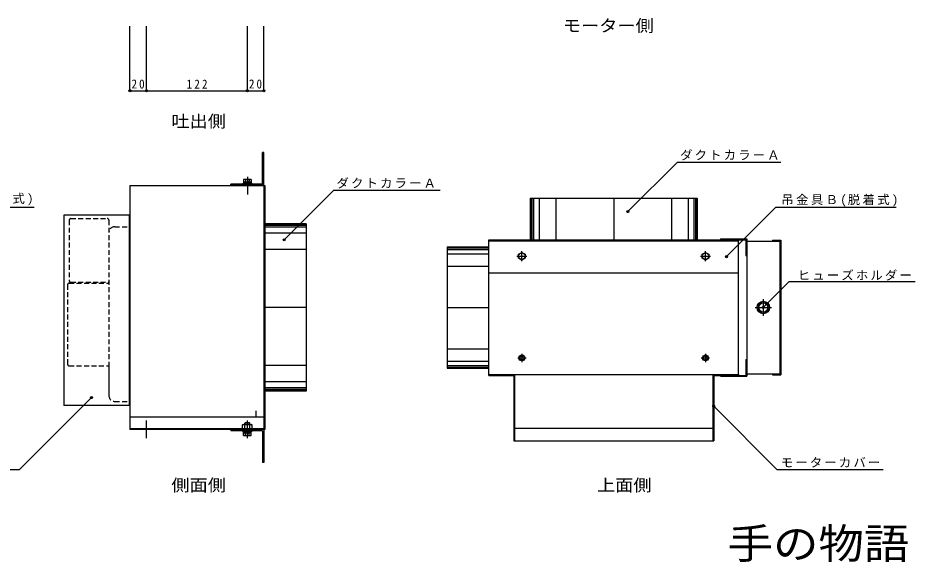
# Model space of a CAD drawing. Units: millimetres at full size, sheet at 1:5. Extents: x -793 to 1010, y -700 to 678.
# Drawn here: x -76 to 1010, y -700 to -43 of the extents above; entities that cross this region are included whole.
import ezdxf
from ezdxf.enums import TextEntityAlignment as Align

# ---------------------------------------------------------------- set-up
doc = ezdxf.new("R2010")
doc.units = ezdxf.units.MM
doc.header["$LTSCALE"] = 5
doc.header["$PDMODE"] = 32
doc.header["$PDSIZE"] = 2.5
doc.linetypes.add('CHAIN1', pattern=[8, 5, -1, 1, -1])
doc.linetypes.add('DASHED1', pattern=[1.8, 1.2, -0.6])
doc.layers.add('0-0', color=7, linetype='Continuous')
doc.styles.add('ＭＳ ゴシック', font='')
doc.styles.get('ＭＳ ゴシック').set_extended_font_data('MS Gothic')

msp = doc.modelspace()

# ---------------------------------------------------------------- linework, layer by layer
at = {"layer": '0-0', "color": 4}
for p, q in [((59.944, -130.506), (59.944, -52.32)), ((79.944, -130.506), (79.944, -52.32)), ((201.944, -130.506), (201.944, -52.32)), ((221.944, -130.506), (221.944, -52.32)), ((59.944, -130.506), (79.944, -130.506)), ((79.944, -130.506), (201.944, -130.506)), ((201.944, -130.506), (221.944, -130.506)), ((662.254, -276.652), (722.077, -216.829)), ((722.077, -216.829), (847.181, -216.829)), ((197.944, -237.669), (197.325, -238.026)), ((197.325, -238.026), (197.325, -241.169)), ((205.944, -237.669), (197.944, -237.669)), ((199.635, -238.026), (199.635, -241.169)), ((204.253, -238.026), (204.253, -241.169)), ((205.944, -237.669), (206.563, -238.026)), ((206.563, -238.026), (206.563, -241.169)), ((196.944, -242.469), (206.944, -242.469)), ((196.944, -243.469), (196.944, -242.469)), ((206.944, -243.469), (196.944, -243.469)), ((206.563, -241.169), (197.325, -241.169)), ((206.544, -241.169), (197.344, -241.169)), ((197.344, -241.169), (197.344, -242.469)), ((206.544, -242.469), (197.344, -242.469)), ((200.694, -241.969), (200.694, -241.969)), ((201.57, -241.169), (201.918, -242.469)), ((201.944, -241.969), (201.944, -241.969)), ((201.97, -241.169), (202.318, -242.469)), ((206.544, -241.169), (206.544, -242.469)), ((206.944, -242.469), (206.944, -243.469)), ((246.564, -310.647), (306.388, -250.824)), ((306.388, -250.824), (435.239, -250.824)), ((857.472, -361.016), (825.907, -392.581)), ((857.472, -361.016), (1009.634, -361.016)), ((13.459, -501.498), (-73.505, -588.462)), ((766.096, -511.93), (842.628, -588.462)), ((196.17, -539.069), (207.717, -539.069)), ((196.944, -541.669), (206.944, -541.669)), ((196.944, -542.669), (196.944, -541.669)), ((197.044, -534.069), (206.844, -534.069)), ((199.485, -531.969), (198.944, -532.51)), ((204.944, -532.51), (198.944, -532.51)), ((198.944, -534.069), (198.944, -532.51)), ((199.057, -539.069), (199.057, -534.573)), ((204.402, -531.969), (199.485, -531.969)), ((199.485, -534.069), (199.485, -531.969)), ((201.944, -531.969), (201.944, -531.968)), ((203.194, -531.969), (203.194, -531.969)), ((204.944, -532.51), (204.402, -531.969)), ((204.402, -534.069), (204.402, -531.969)), ((204.831, -539.069), (204.831, -534.573)), ((204.944, -534.069), (204.944, -532.51)), ((206.944, -541.669), (206.944, -542.669)), ((206.944, -542.669), (196.944, -542.669)), ((197.325, -547.111), (197.325, -543.969)), ((197.325, -543.969), (206.563, -543.969)), ((197.944, -547.469), (197.325, -547.111)), ((197.344, -542.669), (206.544, -542.669)), ((197.344, -543.969), (197.344, -542.669)), ((197.344, -543.969), (206.544, -543.969)), ((197.944, -547.469), (205.944, -547.469)), ((199.635, -547.111), (199.635, -543.969)), ((201.918, -543.969), (201.57, -542.669)), ((201.944, -543.169), (201.944, -543.168)), ((202.318, -543.969), (201.97, -542.669)), ((203.194, -543.169), (203.194, -543.169)), ((204.253, -547.111), (204.253, -543.969)), ((205.944, -547.469), (206.563, -547.111)), ((206.544, -543.969), (206.544, -542.669)), ((206.563, -547.111), (206.563, -543.969)), ((-202.562, -588.462), (-73.505, -588.462)), ((842.628, -588.462), (971.045, -588.462))]:
    msp.add_line(p, q, dxfattribs=at)
at = {"layer": '0-0'}
for p, q in [((220.344, -243.469), (220.344, -205.069)), ((59.944, -245.069), (59.944, -280.069)), ((181.944, -245.069), (181.944, -243.469)), ((220.344, -243.469), (181.944, -243.469)), ((221.944, -245.069), (181.944, -245.069)), ((221.944, -245.069), (221.944, -514.069)), ((544.096, -260.569), (544.096, -310.569)), ((544.596, -260.569), (544.596, -310.569)), ((545.096, -260.569), (545.096, -310.569)), ((546.096, -260.569), (546.096, -310.569)), ((548.096, -260.569), (548.096, -310.569)), ((555.096, -260.569), (555.096, -310.569)), ((575.096, -260.569), (575.096, -310.569)), ((645.096, -260.569), (645.096, -310.569)), ((715.096, -260.569), (715.096, -310.569)), ((735.096, -260.569), (735.096, -310.569)), ((742.096, -260.569), (742.096, -310.569)), ((744.096, -260.569), (744.096, -310.569)), ((745.096, -260.569), (745.096, -310.569)), ((745.596, -260.569), (745.596, -310.569)), ((58.944, -281.069), (58.944, -511.069)), ((59.944, -280.069), (59.944, -540.069)), ((272.944, -291.569), (222.944, -291.569)), ((272.944, -292.069), (222.944, -292.069)), ((272.944, -292.569), (222.944, -292.569)), ((272.944, -293.569), (222.944, -293.569)), ((272.944, -295.569), (222.944, -295.569)), ((272.944, -302.569), (222.944, -302.569)), ((493.596, -312.569), (494.096, -312.569)), ((493.596, -312.569), (493.596, -472.569)), ((494.096, -310.569), (805.096, -310.569)), ((494.096, -473.569), (494.096, -310.569)), ((494.096, -312.169), (796.096, -312.169)), ((774.096, -309.569), (774.096, -310.569)), ((774.096, -309.569), (806.096, -309.569)), ((796.096, -473.569), (796.096, -310.569)), ((806.096, -309.569), (806.096, -475.569)), ((806.096, -312.569), (846.096, -312.569)), ((837.096, -311.069), (837.096, -312.069)), ((837.096, -312.069), (846.096, -312.069)), ((846.096, -312.069), (846.096, -473.069)), ((272.944, -322.569), (222.944, -322.569)), ((443.596, -319.069), (493.596, -319.069)), ((443.596, -319.269), (493.596, -319.269)), ((443.596, -319.569), (493.596, -319.569)), ((443.596, -320.569), (493.596, -320.569)), ((443.596, -322.569), (493.596, -322.569)), ((443.596, -327.569), (493.596, -327.569)), ((530.096, -328.259), (534.096, -325.95)), ((530.096, -332.878), (530.096, -328.259)), ((534.096, -335.187), (530.096, -332.878)), ((538.096, -332.878), (534.096, -335.187)), ((752.096, -328.259), (756.096, -325.95)), ((752.096, -332.878), (752.096, -328.259)), ((756.096, -335.187), (752.096, -332.878)), ((760.096, -332.878), (756.096, -335.187)), ((443.596, -342.569), (493.596, -342.569)), ((494.096, -350.569), (796.096, -350.569)), ((272.944, -392.569), (222.944, -392.569)), ((272.944, -392.569), (222.944, -392.569)), ((443.596, -392.569), (493.596, -392.569)), ((443.596, -442.569), (493.596, -442.569)), ((805.096, -455.569), (806.096, -455.569)), ((805.096, -455.569), (805.096, -474.569)), ((272.944, -462.569), (222.944, -462.569)), ((443.596, -457.569), (493.596, -457.569)), ((443.596, -462.569), (493.596, -462.569)), ((443.596, -464.569), (493.596, -464.569)), ((443.596, -465.569), (493.596, -465.569)), ((443.596, -465.869), (493.596, -465.869)), ((493.596, -472.569), (494.096, -472.569)), ((494.096, -473.569), (494.096, -474.569)), ((494.096, -473.569), (796.096, -473.569)), ((494.096, -474.569), (494.096, -473.569)), ((525.096, -473.569), (525.096, -553.569)), ((765.096, -473.569), (765.096, -553.569)), ((766.096, -474.569), (766.096, -553.569)), ((766.096, -474.569), (805.096, -474.569)), ((796.096, -473.569), (796.096, -474.569)), ((796.096, -474.569), (796.096, -473.569)), ((806.096, -472.569), (846.096, -472.569)), ((837.096, -473.069), (837.096, -474.069)), ((837.096, -473.069), (846.096, -473.069)), ((837.096, -474.069), (847.096, -474.069)), ((272.944, -482.569), (222.944, -482.569)), ((272.944, -489.569), (222.944, -489.569)), ((272.944, -491.569), (222.944, -491.569)), ((272.944, -492.569), (222.944, -492.569)), ((272.944, -493.069), (222.944, -493.069)), ((59.944, -511.069), (-20.056, -511.069)), ((212.444, -524.819), (212.444, -517.319)), ((221.944, -514.069), (221.944, -540.069)), ((221.944, -525.069), (59.944, -525.069)), ((221.944, -539.069), (59.944, -539.069)), ((220.344, -541.669), (181.944, -541.669)), ((220.344, -541.669), (220.344, -580.069)), ((221.944, -540.069), (221.944, -580.069)), ((525.096, -538.569), (765.096, -538.569)), ((524.096, -553.569), (766.096, -553.569)), ((221.944, -580.069), (220.344, -580.069))]:
    msp.add_line(p, q, dxfattribs=at)
at = {"layer": '0-0', "color": 4, "linetype": 'CHAIN1'}
for p, q in [((201.944, -234.669), (201.944, -256.169)), ((534.096, -336.569), (534.096, -324.569)), ((756.096, -336.569), (756.096, -324.569)), ((528.096, -330.569), (540.096, -330.569)), ((750.096, -330.569), (762.096, -330.569)), ((826.096, -382.569), (826.096, -402.569)), ((816.096, -392.569), (836.096, -392.569)), ((529.096, -453.569), (539.096, -453.569)), ((534.096, -448.569), (534.096, -458.569)), ((751.096, -453.569), (761.096, -453.569)), ((756.096, -448.569), (756.096, -458.569)), ((79.944, -550.469), (79.944, -528.969)), ((201.944, -550.469), (201.944, -528.969))]:
    msp.add_line(p, q, dxfattribs=at)
at = {"layer": '0-0', "linetype": 'DASHED1'}
for p, q in [((-13.556, -287.069), (-13.556, -360.069)), ((-13.556, -287.069), (-13.556, -360.069)), ((-11.556, -285.069), (32.444, -285.069)), ((-11.556, -285.069), (32.444, -285.069)), ((34.444, -287.069), (34.444, -499.069)), ((34.444, -287.069), (34.444, -302.069)), ((41.444, -295.069), (59.944, -295.069)), ((41.444, -295.069), (59.944, -295.069)), ((-15.556, -365.069), (-15.556, -461.069)), ((-15.556, -365.069), (-15.556, -461.069)), ((-13.556, -363.069), (34.444, -363.069)), ((-13.556, -363.069), (34.444, -363.069)), ((-11.556, -362.069), (34.444, -362.069)), ((-11.556, -362.069), (34.444, -362.069)), ((34.444, -362.069), (34.444, -363.069)), ((-13.556, -463.069), (34.444, -463.069)), ((-13.556, -463.069), (34.444, -463.069)), ((34.444, -463.069), (34.444, -499.069)), ((41.444, -506.069), (59.944, -506.069)), ((41.444, -506.069), (59.944, -506.069))]:
    msp.add_line(p, q, dxfattribs=at)
at = {"layer": '0-0'}
for points in [[(221.944, -245.069), (221.944, -205.069), (220.344, -205.069)], [(59.944, -245.069), (222.944, -245.069), (222.944, -540.069), (59.944, -540.069)], [(544.096, -260.569), (746.096, -260.569), (746.096, -310.569)], [(59.944, -281.069), (-20.056, -281.069), (-20.056, -511.069)], [(272.944, -291.569), (272.944, -493.569), (222.944, -493.569)], [(805.096, -310.569), (805.096, -329.569), (806.096, -329.569)], [(837.096, -311.069), (847.096, -311.069), (847.096, -474.069)], [(443.596, -319.069), (443.596, -466.069), (493.596, -466.069)], [(534.096, -325.95), (538.096, -328.259), (538.096, -332.878)], [(756.096, -325.95), (760.096, -328.259), (760.096, -332.878)], [(494.096, -474.569), (524.096, -474.569), (524.096, -553.569)], [(774.096, -474.569), (774.096, -475.569), (806.096, -475.569)], [(221.944, -540.069), (181.944, -540.069), (181.944, -541.669)]]:
    msp.add_lwpolyline(points, dxfattribs=at)
at = {"layer": '0-0', "color": 4}
for points in [[(-261.474, -331.112), (-201.651, -271.289), (-56.031, -271.289)], [(781.436, -331.112), (841.26, -271.289), (986.88, -271.289)], [(196.17, -539.069), (196.17, -534.573), (197.044, -534.069)], [(207.717, -539.069), (207.717, -534.573), (206.844, -534.069)]]:
    msp.add_lwpolyline(points, dxfattribs=at)
at = {"layer": '0-0'}
for centre, radius in [((534.096, -330.569), 4), ((756.096, -330.569), 4), ((826.096, -392.569), 7.5), ((826.096, -392.569), 6), ((826.096, -392.569), 5.5), ((534.096, -453.569), 3.5), ((534.096, -453.569), 2.5), ((756.096, -453.569), 3.5), ((756.096, -453.569), 2.5)]:
    msp.add_circle(centre, radius, dxfattribs=at)
at = {"layer": '0-0', "color": 4}
for centre, radius, start, end in [((198.48, -239.713), 2.045, 55.61577, 124.38425), ((201.944, -245.311), 7.643, 72.41205, 107.58797), ((205.408, -239.713), 2.045, 55.61577, 124.38425), ((197.614, -536.682), 2.556, 55.61588, 124.38414), ((201.944, -543.68), 9.553, 72.41211, 107.58791), ((206.274, -536.682), 2.556, 55.61588, 124.38414), ((198.48, -545.424), 2.045, 235.61577, 304.38425), ((201.944, -539.826), 7.643, 252.41205, 287.58797), ((205.408, -545.424), 2.045, 235.61577, 304.38425)]:
    msp.add_arc(centre, radius, start, end, dxfattribs=at)
at = {"layer": '0-0', "linetype": 'DASHED1'}
for centre, radius, start, end in [((-11.556, -287.069), 2, 90, 180), ((-11.556, -287.069), 2, 90, 180), ((32.444, -287.069), 2, 0, 90), ((32.444, -287.069), 2, 0, 90), ((41.444, -302.069), 7, 90, 180), ((41.444, -302.069), 7, 90, 180), ((-13.556, -365.069), 2, 90, 180), ((-13.556, -365.069), 2, 90, 180), ((-11.556, -360.069), 2, 180, 270), ((-11.556, -360.069), 2, 180, 270), ((-13.556, -461.069), 2, 180, 270), ((-13.556, -461.069), 2, 180, 270), ((41.444, -499.069), 7, 180, 270), ((41.444, -499.069), 7, 180, 270)]:
    msp.add_arc(centre, radius, start, end, dxfattribs=at)
at = {"layer": '0-0', "color": 5}
for p in [(59.944, -130.506), (79.944, -130.506), (201.944, -130.506), (221.944, -130.506), (662.254, -276.652), (246.564, -310.647), (781.436, -331.112), (825.907, -392.581), (13.459, -501.498), (766.096, -511.93)]:
    msp.add_point(p, dxfattribs=at)

# ---------------------------------------------------------------- texts
at = {"layer": '0-0', "style": 'ＭＳ ゴシック', "width": 1.1}
for s, height, p in [('モーター側', 14.66, (583.55, -63.651)), ('吐出側', 14.66, (110.052, -179.182)), ('側面側', 14.66, (110.052, -618.999)), ('上面側', 14.66, (624.905, -618.999)), ('手の物語', 36.66, (782.771, -707.263))]:
    msp.add_text(s, height=height, dxfattribs=at).set_placement(p, align=Align.BOTTOM_LEFT)
at = {"layer": '0-0', "char_height": 11, "attachment_point": 7, "style": 'ＭＳ ゴシック'}
for s, insert in [('\\T1.36;\\W0.9;20', (61.819, -128.006)), ('\\T1.38;\\W0.9;122', (128.444, -128.006)), ('\\T1.36;\\W0.9;20', (203.819, -128.006)), ('\\T1.17;ダクトカラーＡ', (725.445, -214.738)), ('\\T1.17;ダクトカラーＡ', (309.756, -248.733)), ('\\T1.19;吊金具Ａ(脱着式)', (-198.283, -269.198)), ('\\T1.19;吊金具Ｂ(脱着式)', (847.849, -270.581)), ('\\T1.17;ヒューズホルダー', (867.797, -360.074)), ('\\T1.17;モーターカバー', (847.226, -586.075))]:
    msp.add_mtext(s, dxfattribs=dict(at, insert=insert))

doc.saveas('drawing.dxf')
